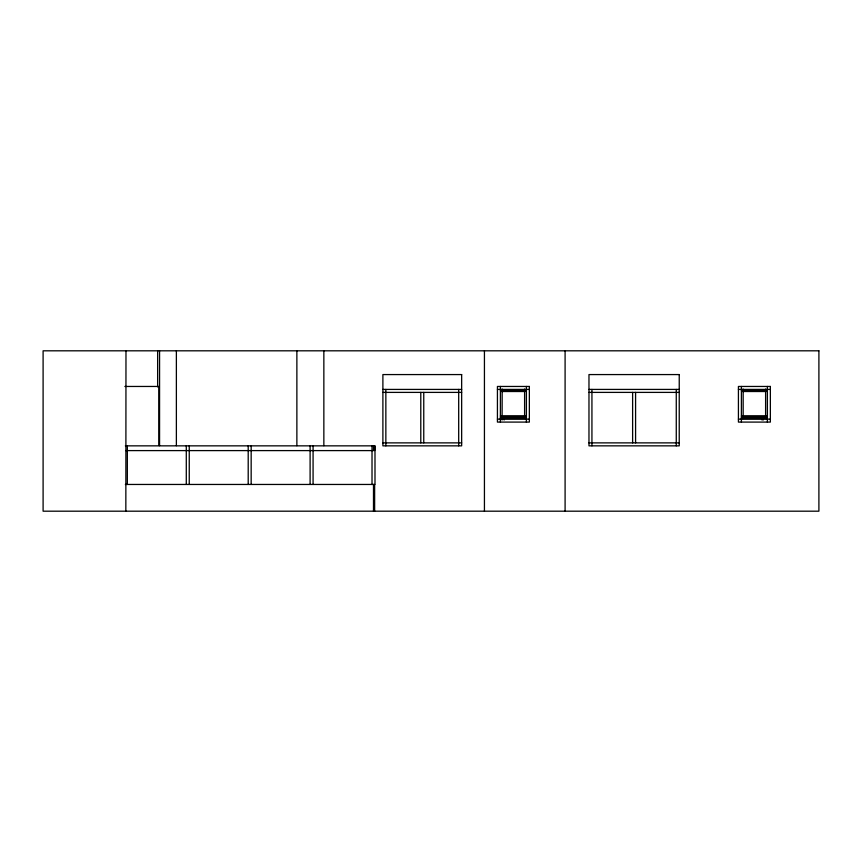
<?xml version="1.0" encoding="UTF-8"?>
<svg xmlns="http://www.w3.org/2000/svg" width="862" height="862" viewBox="0 0 862 862"><rect width="100%" height="100%" fill="white"/><g stroke="black" fill="none" stroke-linecap="round" stroke-linejoin="round"><path stroke-width="1.29" d="M124.861 386.456L158.823 386.456L158.823 445.471M382.89 389.419L461.655 389.419M497.428 389.419L529.354 389.419M588.972 389.419L679.234 389.419M738.422 389.419L770.359 389.419M500.391 390.777L526.391 390.777M741.395 390.777L767.385 390.777M502.18 391.143L524.602 391.143M743.173 391.143L765.607 391.143M501.695 391.51L525.087 391.51M742.699 391.51L766.092 391.51M382.89 392.393L461.655 392.393M588.972 392.393L679.234 392.393M500.391 416.023L526.391 416.023M741.395 416.023L767.385 416.023M502.18 416.389L524.602 416.389M743.173 416.389L765.607 416.389M500.391 417.736L526.391 417.736M741.395 417.736L767.385 417.736M500.391 418.479L526.391 418.479M741.395 418.479L767.385 418.479M497.428 419.126L529.354 419.126M738.422 419.126L770.359 419.126M382.89 442.874L461.655 442.874M588.972 442.874L679.234 442.874M125.356 445.848L374.992 445.848L374.992 484.455L125.356 484.455M125.841 450.6L373.494 450.6L373.494 445.848M767.385 386.456L767.385 422.089M765.607 389.053L765.607 418.479M763.215 417.305L763.215 419.988M762.019 417.305L762.019 419.988M743.173 389.053L743.173 418.479M741.395 386.456L741.395 422.089M676.271 389.419L676.271 445.848M635.585 392.393L635.585 442.874M632.622 392.393L632.622 442.874M591.935 389.419L591.935 445.848M565.095 350.812L565.095 511.188M526.391 386.456L526.391 422.089M524.602 389.053L524.602 418.479M504.151 417.305L504.151 419.988M502.18 389.053L502.104 419.988M500.391 386.456L500.391 422.089M484.433 350.812L484.433 511.188M458.692 389.419L458.692 445.848M423.759 392.393L423.759 442.874M420.785 392.393L420.785 442.874M385.853 389.419L385.853 445.848M374.69 445.848L374.69 450.6M374.636 484.455L374.636 511.188M373.494 484.455L373.494 511.188M372.018 445.848L372.018 484.455M323.853 350.812L323.853 445.697M313.078 445.848L313.078 484.455M310.104 445.848L310.104 484.455M296.873 350.812L296.873 445.697M251.165 445.848L251.165 484.455M248.202 445.848L248.202 484.455M189.252 445.848L189.252 484.455M186.289 445.848L186.289 484.455M176.376 350.812L176.376 445.697M159.567 350.812L159.567 445.697M157.638 350.812L157.638 386.898M127.339 445.848L127.339 484.455M125.981 350.812L125.841 511.188M818.9 350.812L43.1 350.812L43.1 511.188L818.9 511.188L818.9 350.812M461.655 374.571L382.89 374.571L382.89 445.848L461.655 445.848L461.655 374.571M679.234 374.571L588.972 374.571L588.972 445.848L679.234 445.848L679.234 374.571M529.354 386.456L497.428 386.456L497.428 422.089L529.354 422.089L529.354 386.456M770.359 386.456L738.422 386.456L738.422 422.089L770.359 422.089L770.359 386.456"/></g></svg>
